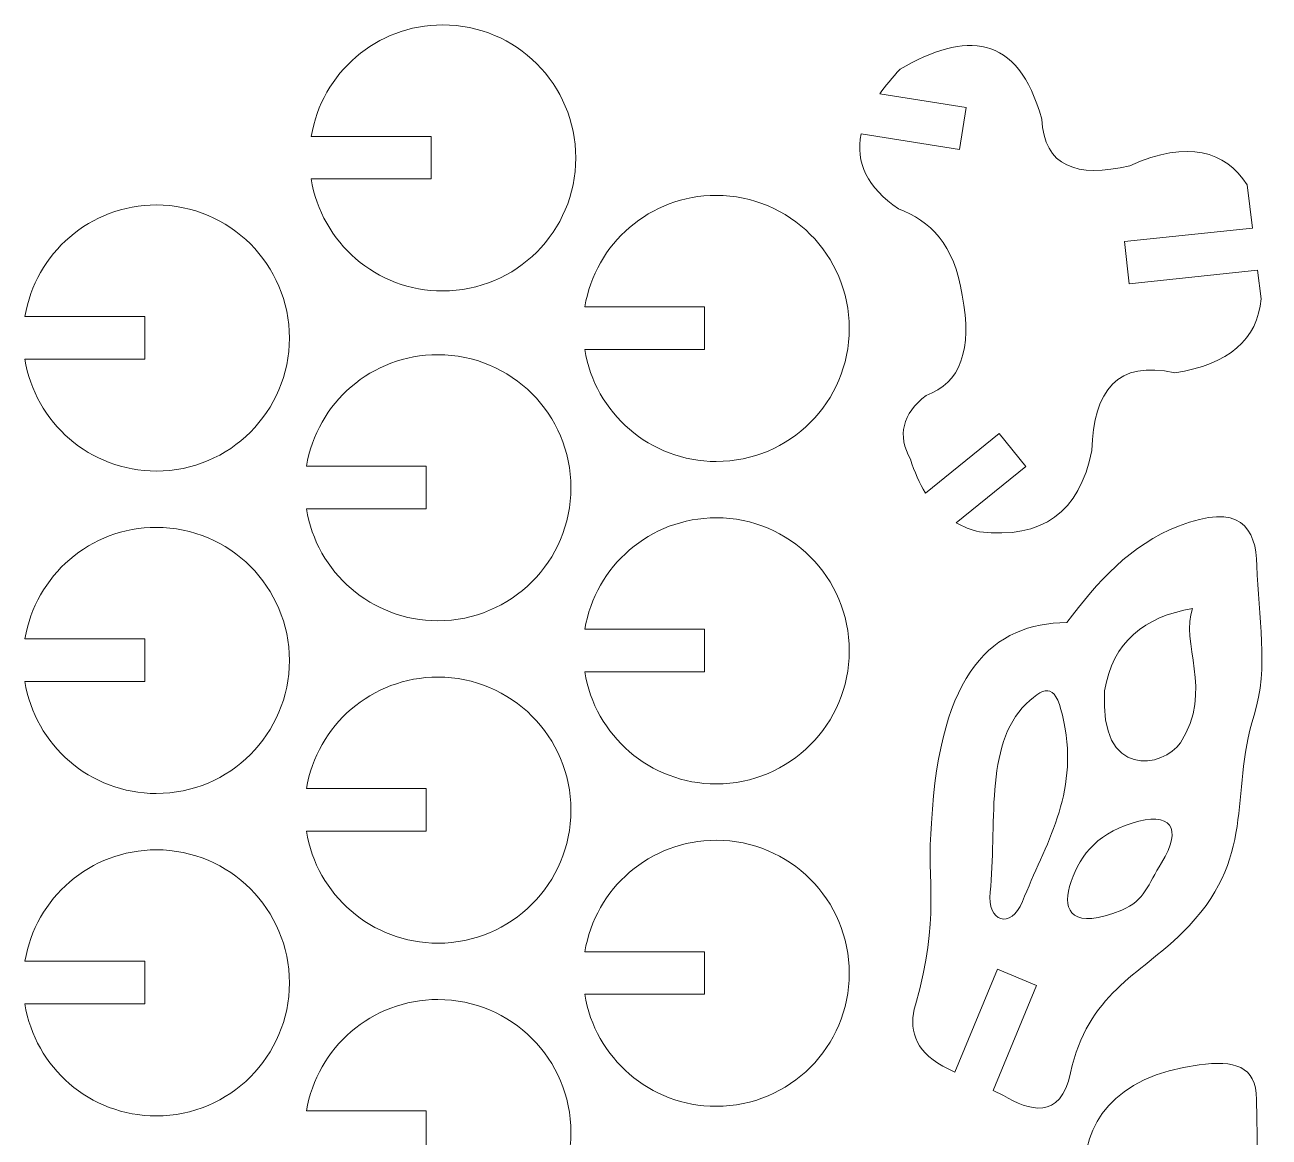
# Model space of a CAD drawing. Header units: centimetres. Extents: x -44 to 217, y -20 to 184.
# Drawn here: x 21 to 79.3, y 25.9 to 78.1 of the extents above; entities that cross this region are included whole.
import ezdxf

# ---------------------------------------------------------------- set-up
doc = ezdxf.new("R2010")
doc.units = ezdxf.units.CM
doc.header["$MEASUREMENT"] = 0
doc.layers.add('Layer 1', color=7, linetype='Continuous')

msp = doc.modelspace()

# ---------------------------------------------------------------- linework, layer by layer
at = {"layer": 'Layer 1', "lineweight": 9}
for points in [[(34.38978, 72.86264), (34.8738, 75.82878), (37.44795, 78.09356), (40.55084, 78.09356), (40.55084, 78.09356), (43.99837, 78.09356), (46.79414, 75.29786), (46.79414, 71.85026), (46.79414, 71.85026), (46.79414, 68.40267), (43.99837, 65.60678), (40.55084, 65.60678)], [(47.22313, 64.86187), (47.70716, 67.82801), (50.28131, 70.09279), (53.3842, 70.09279), (53.3842, 70.09279), (56.83173, 70.09279), (59.62749, 67.29709), (59.62749, 63.84949), (59.62749, 63.84949), (59.62749, 60.4019), (56.83173, 57.60601), (53.3842, 57.60601)], [(20.95629, 64.41159), (21.44032, 67.37772), (24.01447, 69.6425), (27.11736, 69.6425), (27.11736, 69.6425), (30.56489, 69.6425), (33.36065, 66.8468), (33.36065, 63.39921), (33.36065, 63.39921), (33.36065, 59.95161), (30.56489, 57.15572), (27.11736, 57.15572)], [(34.16476, 57.38715), (34.64879, 60.35328), (37.22294, 62.61806), (40.32582, 62.61806), (40.32582, 62.61806), (43.77336, 62.61806), (46.56912, 59.82236), (46.56912, 56.37477), (46.56912, 56.37477), (46.56912, 52.92717), (43.77336, 50.13128), (40.32582, 50.13128)], [(47.22313, 49.73224), (47.70716, 52.69837), (50.28131, 54.96316), (53.3842, 54.96316), (53.3842, 54.96316), (56.83173, 54.96316), (59.62749, 52.16746), (59.62749, 48.71986), (59.62749, 48.71986), (59.62749, 45.27227), (56.83173, 42.47637), (53.3842, 42.47637)], [(20.95629, 49.28195), (21.44032, 52.24808), (24.01447, 54.51287), (27.11736, 54.51287), (27.11736, 54.51287), (30.56489, 54.51287), (33.36065, 51.71717), (33.36065, 48.26957), (33.36065, 48.26957), (33.36065, 44.82198), (30.56489, 42.02608), (27.11736, 42.02608)], [(34.16476, 42.25751), (34.64879, 45.22365), (37.22294, 47.48843), (40.32582, 47.48843), (40.32582, 47.48843), (43.77336, 47.48843), (46.56912, 44.69273), (46.56912, 41.24513), (46.56912, 41.24513), (46.56912, 37.79754), (43.77336, 35.00164), (40.32582, 35.00164)], [(47.22313, 34.60261), (47.70716, 37.56874), (50.28131, 39.83352), (53.3842, 39.83352), (53.3842, 39.83352), (56.83173, 39.83352), (59.62749, 37.03782), (59.62749, 33.59023), (59.62749, 33.59023), (59.62749, 30.14263), (56.83173, 27.34674), (53.3842, 27.34674)], [(20.95629, 34.15232), (21.44032, 37.11845), (24.01447, 39.38323), (27.11736, 39.38323), (27.11736, 39.38323), (30.56489, 39.38323), (33.36065, 36.58753), (33.36065, 33.13994), (33.36065, 33.13994), (33.36065, 29.69234), (30.56489, 26.89645), (27.11736, 26.89645)], [(34.16476, 27.12788), (34.64879, 30.09401), (37.22294, 32.3588), (40.32582, 32.3588), (40.32582, 32.3588), (43.77336, 32.3588), (46.56912, 29.56309), (46.56912, 26.1155), (46.56912, 26.1155), (46.56912, 22.6679), (43.77336, 19.87201), (40.32582, 19.87201)]]:
    msp.add_open_spline(points, degree=3, knots=[0.571428571, 0.571428571, 0.571428571, 0.571428571, 0.714285714, 0.714285714, 0.714285714, 0.714285714, 0.857142857, 0.857142857, 0.857142857, 0.857142857, 1, 1, 1, 1], dxfattribs=at)
for points in [[(62.01017, 76.01864), (65.07534, 77.78804), (67.53275, 77.73416), (68.65328, 73.66925)], [(61.05905, 74.85424), (61.32153, 75.23141), (61.6382, 75.6196), (62.01017, 76.01864)], [(65.11383, 74.21313), (65.11383, 74.21313), (61.05905, 74.85424), (61.05905, 74.85424)], [(64.80331, 72.24924), (64.80331, 72.24924), (65.11383, 74.21313), (65.11383, 74.21313)], [(68.65328, 73.66925), (68.76797, 71.44808), (70.29369, 70.89446), (72.78496, 71.48189)], [(61.92916, 69.45655), (60.48169, 70.45751), (59.90036, 71.63173), (60.18445, 72.97951)], [(60.18445, 72.97951), (60.18445, 72.97951), (64.80331, 72.24924), (64.80331, 72.24924)], [(40.00607, 72.86264), (40.00607, 72.86264), (34.38978, 72.86264), (34.38978, 72.86264)], [(40.00607, 70.86252), (40.00607, 70.86252), (40.00607, 72.86264), (40.00607, 72.86264)], [(72.78496, 71.48189), (75.56649, 72.72076), (77.24071, 72.1604), (78.29388, 70.59074)], [(40.55084, 65.60678), (37.43929, 65.60678), (34.85924, 67.88407), (34.38567, 70.86252)], [(34.38567, 70.86252), (34.38567, 70.86252), (40.00607, 70.86252), (40.00607, 70.86252)], [(78.29388, 70.59074), (78.29388, 70.59074), (78.54064, 68.55488), (78.54064, 68.55488)], [(64.92666, 65.40588), (64.55379, 67.80132), (63.41543, 68.91935), (61.92916, 69.45655)], [(78.54064, 68.55488), (78.54064, 68.55488), (72.54135, 67.92275), (72.54135, 67.92275)], [(72.54135, 67.92275), (72.54135, 67.92275), (72.74975, 65.94526), (72.74975, 65.94526)], [(72.74975, 65.94526), (72.74975, 65.94526), (78.77996, 66.58067), (78.77996, 66.58067)], [(78.77996, 66.58067), (78.77996, 66.58067), (78.94199, 65.24385), (78.94199, 65.24385)], [(63.22538, 60.7071), (64.84372, 61.28272), (65.41075, 62.84898), (64.92666, 65.40588)], [(52.83942, 64.86187), (52.83942, 64.86187), (47.22313, 64.86187), (47.22313, 64.86187)], [(52.83942, 62.86175), (52.83942, 62.86175), (52.83942, 64.86187), (52.83942, 64.86187)], [(78.94199, 65.24385), (78.77996, 63.3266), (77.42974, 62.1654), (74.89131, 61.76027)], [(26.57259, 64.41159), (26.57259, 64.41159), (20.95629, 64.41159), (20.95629, 64.41159)], [(26.57259, 62.41146), (26.57259, 62.41146), (26.57259, 64.41159), (26.57259, 64.41159)], [(53.3842, 57.60601), (50.27265, 57.60601), (47.6926, 59.8833), (47.21903, 62.86175)], [(47.21903, 62.86175), (47.21903, 62.86175), (52.83942, 62.86175), (52.83942, 62.86175)], [(27.11736, 57.15572), (24.00581, 57.15572), (21.42576, 59.43301), (20.95219, 62.41146)], [(20.95219, 62.41146), (20.95219, 62.41146), (26.57259, 62.41146), (26.57259, 62.41146)], [(74.89131, 61.76027), (72.21781, 62.38144), (71.08362, 60.9502), (71.00267, 58.11466)], [(62.49625, 57.7096), (61.87348, 58.83263), (62.11652, 59.83186), (63.22538, 60.7071)], [(66.65443, 58.91794), (66.65443, 58.91794), (63.20466, 56.12589), (63.20466, 56.12589)], [(67.9053, 57.37227), (67.9053, 57.37227), (66.65443, 58.91794), (66.65443, 58.91794)], [(71.00267, 58.11466), (70.43551, 55.22525), (68.68022, 53.95604), (65.73679, 54.30703)], [(39.78105, 57.38715), (39.78105, 57.38715), (34.16476, 57.38715), (34.16476, 57.38715)], [(39.78105, 55.38702), (39.78105, 55.38702), (39.78105, 57.38715), (39.78105, 57.38715)], [(63.20466, 56.12589), (62.9155, 56.58311), (62.68144, 57.11357), (62.49625, 57.7096)], [(64.6357, 54.72608), (64.6357, 54.72608), (67.9053, 57.37227), (67.9053, 57.37227)], [(78.75232, 52.70921), (78.70998, 54.51653), (77.95135, 55.69792), (75.06816, 54.57348)], [(40.32582, 50.13128), (37.21428, 50.13128), (34.63423, 52.40857), (34.16065, 55.38702)], [(34.16065, 55.38702), (34.16065, 55.38702), (39.78105, 55.38702), (39.78105, 55.38702)], [(65.73679, 54.30703), (65.33327, 54.39722), (64.96707, 54.53814), (64.6357, 54.72608)], [(75.06816, 54.57348), (72.81652, 53.69536), (71.26431, 51.95617), (69.83044, 50.04597)], [(78.61915, 45.696), (79.32114, 47.92621), (78.80703, 50.37169), (78.75232, 52.70921)], [(75.73397, 50.71178), (73.47021, 50.31229), (71.97586, 49.14353), (71.60594, 46.85007)], [(75.15693, 44.40876), (76.75918, 46.83647), (75.10838, 49.14051), (75.73397, 50.71178)], [(52.83942, 49.73224), (52.83942, 49.73224), (47.22313, 49.73224), (47.22313, 49.73224)], [(52.83942, 47.73211), (52.83942, 47.73211), (52.83942, 49.73224), (52.83942, 49.73224)], [(69.83044, 50.04597), (66.36777, 50.01704), (63.8672, 47.76829), (63.48304, 40.63583)], [(26.57259, 49.28195), (26.57259, 49.28195), (20.95629, 49.28195), (20.95629, 49.28195)], [(26.57259, 47.28182), (26.57259, 47.28182), (26.57259, 49.28195), (26.57259, 49.28195)], [(27.11736, 42.02608), (24.00581, 42.02608), (21.42576, 44.30338), (20.95219, 47.28182)], [(20.95219, 47.28182), (20.95219, 47.28182), (26.57259, 47.28182), (26.57259, 47.28182)], [(53.3842, 42.47637), (50.27265, 42.47637), (47.6926, 44.75366), (47.21903, 47.73211)], [(47.21903, 47.73211), (47.21903, 47.73211), (52.83942, 47.73211), (52.83942, 47.73211)], [(69.69728, 45.38529), (69.33532, 47.16245), (68.90337, 47.16508), (67.92178, 46.22865)], [(71.60594, 46.85007), (71.32454, 42.64), (74.39176, 43.24937), (75.15693, 44.40876)], [(67.92178, 46.22865), (65.93397, 44.33224), (66.56053, 40.37534), (66.23506, 37.39555)], [(75.24571, 35.48689), (78.80761, 39.00126), (77.41582, 41.87336), (78.61915, 45.696)], [(67.74423, 36.95168), (68.81947, 39.62935), (70.39343, 41.96778), (69.69728, 45.38529)], [(39.78105, 42.25751), (39.78105, 42.25751), (34.16476, 42.25751), (34.16476, 42.25751)], [(39.78105, 40.25738), (39.78105, 40.25738), (39.78105, 42.25751), (39.78105, 42.25751)], [(74.26919, 38.77156), (75.30742, 40.44019), (74.69542, 41.19818), (72.89318, 40.63583)], [(63.48304, 40.63583), (63.23147, 37.79504), (63.91832, 36.27002), (62.72845, 32.11345)], [(72.89318, 40.63583), (71.13153, 40.08612), (70.34237, 38.96508), (69.9636, 37.66187)], [(40.32582, 35.00164), (37.21428, 35.00164), (34.63423, 37.27894), (34.16065, 40.25738)], [(34.16065, 40.25738), (34.16065, 40.25738), (39.78105, 40.25738), (39.78105, 40.25738)], [(72.40491, 36.55219), (73.50196, 37.00748), (73.64173, 37.76303), (74.26919, 38.77156)], [(66.23506, 37.39555), (66.08381, 36.0103), (67.21203, 35.62621), (67.74423, 36.95168)], [(69.9636, 37.66187), (69.63102, 36.51729), (70.09741, 35.59465), (72.40491, 36.55219)], [(70.00799, 28.91755), (70.78618, 32.60248), (73.25212, 33.51999), (75.24571, 35.48689)], [(52.83942, 34.60261), (52.83942, 34.60261), (47.22313, 34.60261), (47.22313, 34.60261)], [(52.83942, 32.60248), (52.83942, 32.60248), (52.83942, 34.60261), (52.83942, 34.60261)], [(26.57259, 34.15232), (26.57259, 34.15232), (20.95629, 34.15232), (20.95629, 34.15232)], [(26.57259, 32.15219), (26.57259, 32.15219), (26.57259, 34.15232), (26.57259, 34.15232)], [(64.57624, 28.95687), (64.57624, 28.95687), (66.57752, 33.78452), (66.57752, 33.78452)], [(66.57752, 33.78452), (66.57752, 33.78452), (68.41441, 33.02281), (68.41441, 33.02281)], [(68.41441, 33.02281), (68.41441, 33.02281), (66.36886, 28.08849), (66.36886, 28.08849)], [(27.11736, 26.89645), (24.00581, 26.89645), (21.42576, 29.17374), (20.95219, 32.15219)], [(20.95219, 32.15219), (20.95219, 32.15219), (26.57259, 32.15219), (26.57259, 32.15219)], [(53.3842, 27.34674), (50.27265, 27.34674), (47.6926, 29.62403), (47.21903, 32.60248)], [(47.21903, 32.60248), (47.21903, 32.60248), (52.83942, 32.60248), (52.83942, 32.60248)], [(62.72845, 32.11345), (62.41043, 31.00248), (62.65418, 29.99035), (64.01569, 29.22826)], [(64.01569, 29.22826), (64.01569, 29.22826), (64.57624, 28.95687), (64.57624, 28.95687)], [(74.86187, 19.38657), (70.30164, 19.88586), (67.91826, 28.24052), (76.03262, 29.29292)], [(76.03262, 29.29292), (77.6722, 29.50556), (78.71184, 29.27098), (78.73436, 27.67188)], [(66.85649, 27.85225), (68.04064, 27.13782), (69.53436, 26.67483), (70.00799, 28.91755)], [(66.36886, 28.08849), (66.36886, 28.08849), (66.85649, 27.85225), (66.85649, 27.85225)], [(78.73436, 27.67188), (78.73436, 27.67188), (78.7706, 25.09966), (78.7706, 25.09966)], [(39.78105, 27.12788), (39.78105, 27.12788), (34.16476, 27.12788), (34.16476, 27.12788)], [(39.78105, 25.12775), (39.78105, 25.12775), (39.78105, 27.12788), (39.78105, 27.12788)]]:
    msp.add_open_spline(points, degree=3, dxfattribs=at)

doc.saveas('drawing.dxf')
